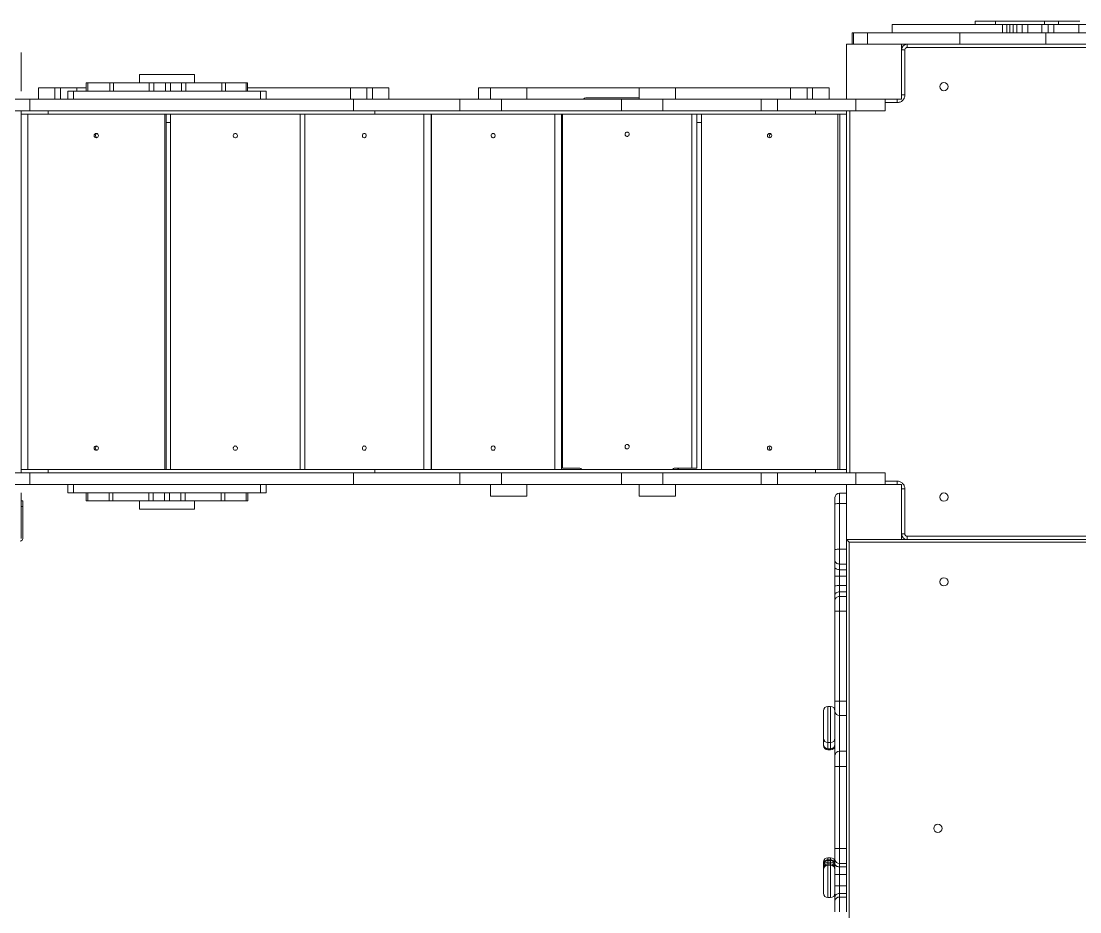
# Model space of a CAD drawing. Header units: millimetres. Extents: x -9110 to 8278, y -6387 to 5914.
# Drawn here: x 369 to 2293, y 327 to 1946 of the extents above; entities that cross this region are included whole.
import ezdxf

# ---------------------------------------------------------------- set-up
doc = ezdxf.new("R2010")
doc.units = ezdxf.units.MM
doc.layers.add('DIKOM_ОБЪЕКТ', color=7, linetype='Continuous')

msp = doc.modelspace()

# ---------------------------------------------------------------- linework, layer by layer
at = {"layer": 'DIKOM_ОБЪЕКТ', "color": 7, "linetype": 'Continuous', "lineweight": 15}
for p, q in [((2102.711, 1945.969), (2102.711, 1939.968)), ((2139.415, 1945.969), (2102.711, 1945.969)), ((2139.415, 1945.969), (2228.753, 1945.969)), ((2139.415, 1939.968), (2139.415, 1945.969)), ((2254.012, 1945.969), (2228.753, 1945.969)), ((2228.753, 1945.969), (2228.753, 1939.968)), ((2254.012, 1945.969), (2292.711, 1945.969)), ((2254.012, 1939.968), (2254.012, 1945.969)), ((1878.752, 1924.968), (1878.752, 1903.968)), ((1881.409, 1924.968), (1878.752, 1924.968)), ((1881.409, 1924.968), (1881.409, 1903.968)), ((1907.102, 1924.968), (1881.409, 1924.968)), ((1907.102, 1903.968), (1907.102, 1924.968)), ((1907.102, 1924.968), (2074.797, 1924.968)), ((1951.654, 1924.968), (1951.654, 1939.968)), ((2152.054, 1939.968), (1951.654, 1939.968)), ((2074.797, 1924.968), (2074.797, 1903.968)), ((2074.797, 1924.968), (2231.005, 1924.968)), ((2152.054, 1924.968), (2152.054, 1939.968)), ((2152.054, 1939.968), (2159.754, 1939.968)), ((2159.754, 1939.968), (2159.754, 1924.968)), ((2159.754, 1939.968), (2165.274, 1939.968)), ((2165.274, 1939.968), (2165.274, 1924.968)), ((2171.502, 1939.968), (2165.274, 1939.968)), ((2171.502, 1924.968), (2171.502, 1939.968)), ((2178.111, 1939.968), (2171.502, 1939.968)), ((2178.111, 1924.968), (2178.111, 1939.968)), ((2187.637, 1939.968), (2178.111, 1939.968)), ((2187.637, 1924.968), (2187.637, 1939.968)), ((2198.277, 1939.968), (2187.637, 1939.968)), ((2198.277, 1924.968), (2198.277, 1939.968)), ((2223.47, 1939.968), (2198.277, 1939.968)), ((2223.47, 1924.968), (2223.47, 1939.968)), ((2223.47, 1939.968), (2235.416, 1939.968)), ((2231.005, 1924.968), (2231.005, 1903.968)), ((2730.969, 1924.968), (2231.005, 1924.968)), ((2235.416, 1939.968), (2235.416, 1924.968)), ((2235.416, 1939.968), (2245.188, 1939.968)), ((2245.188, 1939.968), (2245.188, 1924.968)), ((2290.691, 1939.968), (2245.188, 1939.968)), ((2290.691, 1924.968), (2290.691, 1939.968)), ((2325.102, 1939.968), (2290.691, 1939.968)), ((368.752, 1818.968), (368.752, 1888.968)), ((1868.752, 1903.968), (1868.752, 1803.968)), ((1968.752, 1903.968), (1868.752, 1903.968)), ((2074.797, 1903.968), (1968.752, 1903.968)), ((1968.752, 1803.968), (1968.752, 1903.968)), ((1974.752, 1893.968), (1968.752, 1893.968)), ((1974.752, 1893.968), (1974.752, 1811.968)), ((1978.752, 1897.968), (1978.752, 1903.968)), ((2658.752, 1897.968), (1978.752, 1897.968)), ((2231.005, 1903.968), (2074.797, 1903.968)), ((2730.969, 1903.968), (2231.005, 1903.968)), ((583.751, 1848.968), (583.751, 1833.969)), ((683.751, 1848.968), (583.751, 1848.968)), ((683.751, 1833.969), (683.751, 1848.968)), ((487.133, 1833.969), (487.133, 1818.968)), ((490.04, 1833.969), (487.133, 1833.969)), ((490.04, 1833.969), (490.04, 1818.968)), ((529.942, 1833.969), (490.04, 1833.969)), ((529.942, 1833.969), (529.942, 1818.968)), ((536.673, 1833.969), (529.942, 1833.969)), ((536.673, 1833.969), (536.673, 1818.968)), ((601.454, 1833.969), (536.673, 1833.969)), ((601.454, 1818.968), (601.454, 1833.969)), ((601.454, 1833.969), (609.57, 1833.969)), ((609.57, 1833.969), (609.57, 1818.968)), ((631.149, 1833.969), (609.57, 1833.969)), ((631.149, 1833.969), (631.149, 1818.968)), ((640.173, 1833.969), (631.149, 1833.969)), ((640.173, 1833.969), (640.173, 1818.968)), ((659.849, 1833.969), (640.173, 1833.969)), ((659.849, 1818.968), (659.849, 1833.969)), ((659.849, 1833.969), (667.876, 1833.969)), ((667.876, 1833.969), (667.876, 1818.968)), ((733.616, 1833.969), (667.876, 1833.969)), ((733.616, 1833.969), (733.616, 1818.968)), ((740.221, 1833.969), (733.616, 1833.969)), ((740.221, 1818.968), (740.221, 1833.969)), ((777.583, 1833.969), (740.221, 1833.969)), ((777.583, 1833.969), (777.583, 1818.968)), ((780.37, 1833.969), (777.583, 1833.969)), ((780.37, 1818.968), (780.37, 1833.969)), ((400.162, 1824.968), (400.162, 1803.968)), ((430.162, 1824.968), (400.162, 1824.968)), ((430.162, 1803.968), (430.162, 1824.968)), ((440.218, 1824.968), (430.162, 1824.968)), ((440.218, 1824.968), (440.218, 1803.968)), ((470.045, 1824.968), (440.218, 1824.968)), ((453.751, 1803.968), (453.751, 1818.968)), ((453.751, 1818.968), (453.753, 1818.968)), ((453.753, 1818.968), (453.753, 1803.968)), ((463.753, 1818.968), (453.753, 1818.968)), ((463.753, 1803.968), (463.753, 1818.968)), ((463.753, 1818.968), (803.753, 1818.968)), ((487.133, 1824.968), (470.045, 1824.968)), ((470.045, 1818.968), (470.045, 1824.968)), ((967.167, 1824.968), (780.37, 1824.968)), ((803.753, 1818.968), (803.753, 1803.968)), ((813.753, 1818.968), (803.753, 1818.968)), ((813.753, 1803.968), (813.753, 1818.968)), ((967.167, 1824.968), (967.167, 1803.968)), ((996.994, 1824.968), (967.167, 1824.968)), ((996.994, 1803.968), (996.994, 1824.968)), ((1007.05, 1824.968), (996.994, 1824.968)), ((1007.05, 1824.968), (1007.05, 1803.968)), ((1037.05, 1824.968), (1007.05, 1824.968)), ((1037.05, 1803.968), (1037.05, 1824.968)), ((1200.162, 1824.968), (1200.162, 1803.968)), ((1221.752, 1824.968), (1200.162, 1824.968)), ((1221.752, 1824.968), (1221.752, 1803.968)), ((1287.752, 1824.968), (1221.752, 1824.968)), ((1491.752, 1824.968), (1287.752, 1824.968)), ((1287.752, 1803.968), (1287.752, 1824.968)), ((1491.752, 1824.968), (1491.752, 1803.968)), ((1557.752, 1824.968), (1491.752, 1824.968)), ((1767.167, 1824.968), (1557.752, 1824.968)), ((1557.752, 1803.968), (1557.752, 1824.968)), ((1767.167, 1824.968), (1767.167, 1803.968)), ((1796.994, 1824.968), (1767.167, 1824.968)), ((1796.994, 1803.968), (1796.994, 1824.968)), ((1807.05, 1824.968), (1796.994, 1824.968)), ((1807.05, 1824.968), (1807.05, 1803.968)), ((1837.05, 1824.968), (1807.05, 1824.968)), ((1837.05, 1803.968), (1837.05, 1824.968)), ((1974.752, 1811.968), (1968.752, 1811.968)), ((384.497, 1803.968), (353.752, 1803.968)), ((384.497, 1782.968), (384.497, 1803.968)), ((972.899, 1803.968), (384.497, 1803.968)), ((972.899, 1803.968), (972.899, 1782.968)), ((1165.841, 1803.968), (972.899, 1803.968)), ((1165.841, 1782.968), (1165.841, 1803.968)), ((1241.441, 1803.968), (1165.841, 1803.968)), ((1241.441, 1803.968), (1241.441, 1782.968)), ((1459.561, 1803.968), (1241.441, 1803.968)), ((1491.752, 1806.518), (1394.754, 1806.518)), ((1459.561, 1782.968), (1459.561, 1803.968)), ((1535.161, 1803.968), (1459.561, 1803.968)), ((1535.161, 1803.968), (1535.161, 1782.968)), ((1713.885, 1803.968), (1535.161, 1803.968)), ((1713.885, 1782.968), (1713.885, 1803.968)), ((1743.243, 1803.968), (1713.885, 1803.968)), ((1743.243, 1803.968), (1743.243, 1782.968)), ((1868.752, 1803.968), (1743.243, 1803.968)), ((1868.752, 1803.968), (1968.752, 1803.968)), ((1885.727, 1782.968), (1885.727, 1803.968)), ((1938.752, 1782.968), (1938.752, 1803.968)), ((1960.752, 1797.969), (1938.752, 1797.969)), ((1960.752, 1803.968), (1960.752, 1797.969)), ((384.497, 1782.968), (318.752, 1782.968)), ((368.752, 1782.968), (368.752, 1776.968)), ((417.915, 1776.968), (368.752, 1776.968)), ((368.752, 1130.968), (368.752, 1776.968)), ((380.73, 1776.968), (380.73, 1130.968)), ((972.899, 1782.968), (384.497, 1782.968)), ((417.915, 1776.968), (417.915, 1782.968)), ((1011.615, 1776.968), (417.915, 1776.968)), ((629.871, 1130.968), (629.871, 1776.968)), ((632.108, 1776.968), (632.108, 1130.968)), ((640.062, 1776.968), (640.062, 1130.968)), ((875.846, 1130.968), (875.846, 1776.968)), ((884.058, 1776.968), (884.058, 1130.968)), ((972.899, 1782.968), (1165.841, 1782.968)), ((1011.615, 1782.968), (1011.615, 1776.968)), ((1812.174, 1776.968), (1011.615, 1776.968)), ((1100.565, 1130.968), (1100.565, 1776.968)), ((1114.065, 1776.968), (1114.065, 1130.968)), ((1114.35, 1776.968), (1114.35, 1130.968)), ((1241.441, 1782.968), (1165.841, 1782.968)), ((1241.441, 1782.968), (1459.561, 1782.968)), ((1338.665, 1130.968), (1338.665, 1776.968)), ((1350.586, 1776.968), (1350.586, 1130.968)), ((1352.468, 1776.968), (1352.468, 1133.518)), ((1535.161, 1782.968), (1459.561, 1782.968)), ((1535.161, 1782.968), (1713.885, 1782.968)), ((1587.391, 1133.518), (1587.391, 1776.968)), ((1596.626, 1776.968), (1596.626, 1133.518)), ((1604.981, 1776.968), (1604.981, 1130.968)), ((1743.243, 1782.968), (1713.885, 1782.968)), ((1743.243, 1782.968), (1885.727, 1782.968)), ((1812.174, 1776.968), (1812.174, 1782.968)), ((1868.752, 1776.968), (1812.174, 1776.968)), ((1852.866, 1130.968), (1852.866, 1776.968)), ((1856.37, 1776.968), (1856.37, 1130.968)), ((1868.752, 1776.968), (1868.752, 1782.968)), ((1868.752, 1776.968), (1868.752, 1130.968)), ((1874.752, 1782.968), (1874.752, 1124.968)), ((1885.727, 1782.968), (1938.752, 1782.968)), ((640.062, 1761.969), (632.108, 1761.969)), ((1352.468, 1761.969), (1350.586, 1761.969)), ((1604.981, 1761.969), (1596.626, 1761.969)), ((384.497, 1124.968), (318.752, 1124.968)), ((368.752, 1130.968), (368.752, 1124.968)), ((417.915, 1130.968), (368.752, 1130.968)), ((384.497, 1103.968), (384.497, 1124.968)), ((972.899, 1124.968), (384.497, 1124.968)), ((417.915, 1130.968), (1011.615, 1130.968)), ((417.915, 1124.968), (417.915, 1130.968)), ((972.899, 1124.968), (972.899, 1103.968)), ((1165.841, 1124.968), (972.899, 1124.968)), ((1011.615, 1130.968), (1011.615, 1124.968)), ((1812.174, 1130.968), (1011.615, 1130.968)), ((1165.841, 1103.968), (1165.841, 1124.968)), ((1241.441, 1124.968), (1165.841, 1124.968)), ((1241.441, 1124.968), (1241.441, 1103.968)), ((1459.561, 1124.968), (1241.441, 1124.968)), ((1352.468, 1133.518), (1382.538, 1133.518)), ((1459.561, 1103.968), (1459.561, 1124.968)), ((1535.161, 1124.968), (1459.561, 1124.968)), ((1535.161, 1124.968), (1535.161, 1103.968)), ((1713.885, 1124.968), (1535.161, 1124.968)), ((1557.321, 1133.518), (1587.391, 1133.518)), ((1587.391, 1133.518), (1596.626, 1133.518)), ((1713.885, 1103.968), (1713.885, 1124.968)), ((1743.243, 1124.968), (1713.885, 1124.968)), ((1743.243, 1124.968), (1743.243, 1103.968)), ((1885.727, 1124.968), (1743.243, 1124.968)), ((1868.752, 1130.968), (1812.174, 1130.968)), ((1812.174, 1124.968), (1812.174, 1130.968)), ((1868.752, 1124.968), (1868.752, 1130.968)), ((1885.727, 1103.968), (1885.727, 1124.968)), ((1938.752, 1124.968), (1885.727, 1124.968)), ((1938.752, 1103.968), (1938.752, 1124.968)), ((384.497, 1103.968), (353.752, 1103.968)), ((972.899, 1103.968), (384.497, 1103.968)), ((453.751, 1088.968), (453.751, 1103.968)), ((453.753, 1103.968), (453.753, 1088.968)), ((463.753, 1088.968), (463.753, 1103.968)), ((803.753, 1103.968), (803.753, 1088.968)), ((813.753, 1088.968), (813.753, 1103.968)), ((972.899, 1103.968), (1165.841, 1103.968)), ((1241.441, 1103.968), (1165.841, 1103.968)), ((1221.752, 1103.968), (1221.752, 1082.968)), ((1241.441, 1103.968), (1459.561, 1103.968)), ((1287.752, 1082.968), (1287.752, 1103.968)), ((1535.161, 1103.968), (1459.561, 1103.968)), ((1491.752, 1103.968), (1491.752, 1082.968)), ((1535.161, 1103.968), (1713.885, 1103.968)), ((1557.752, 1082.968), (1557.752, 1103.968)), ((1743.243, 1103.968), (1713.885, 1103.968)), ((1743.243, 1103.968), (1868.752, 1103.968)), ((1868.752, 1103.968), (1868.752, 1003.968)), ((1968.752, 1103.968), (1868.752, 1103.968)), ((1938.752, 1109.968), (1960.752, 1109.968)), ((1960.752, 1109.968), (1960.752, 1103.968)), ((1968.752, 1003.968), (1968.752, 1103.968)), ((368.752, 1018.968), (368.752, 1088.968)), ((453.753, 1088.968), (453.751, 1088.968)), ((463.753, 1088.968), (453.753, 1088.968)), ((803.753, 1088.968), (463.753, 1088.968)), ((487.121, 1088.968), (487.121, 1073.968)), ((489.967, 1073.968), (489.967, 1088.968)), ((528.603, 1088.968), (528.603, 1073.968)), ((535.271, 1073.968), (535.271, 1088.968)), ((600.537, 1073.968), (600.537, 1088.968)), ((608.61, 1088.968), (608.61, 1073.968)), ((629.239, 1073.968), (629.239, 1088.968)), ((638.264, 1073.968), (638.264, 1088.968)), ((658.893, 1073.968), (658.893, 1088.968)), ((666.965, 1088.968), (666.965, 1073.968)), ((732.231, 1073.968), (732.231, 1088.968)), ((738.9, 1073.968), (738.9, 1088.968)), ((777.536, 1073.968), (777.536, 1088.968)), ((780.382, 1073.968), (780.382, 1088.968)), ((813.753, 1088.968), (803.753, 1088.968)), ((1287.752, 1082.968), (1221.752, 1082.968)), ((1557.752, 1082.968), (1491.752, 1082.968)), ((1855.752, 1087.968), (1855.752, 1069.12)), ((1868.752, 1087.968), (1855.752, 1087.968)), ((1974.752, 1095.968), (1968.752, 1095.968)), ((1974.752, 1095.968), (1974.752, 1013.968)), ((371.752, 1073.968), (368.752, 1073.968)), ((371.752, 1063.968), (368.752, 1063.968)), ((371.752, 1063.968), (371.752, 1073.968)), ((371.752, 1005.968), (371.752, 1063.968)), ((487.121, 1073.968), (489.967, 1073.968)), ((489.967, 1073.968), (528.603, 1073.968)), ((528.603, 1073.968), (535.271, 1073.968)), ((535.271, 1073.968), (600.537, 1073.968)), ((583.751, 1073.968), (583.751, 1058.968)), ((583.751, 1058.968), (683.751, 1058.968)), ((608.61, 1073.968), (600.537, 1073.968)), ((608.61, 1073.968), (629.239, 1073.968)), ((629.239, 1073.968), (638.264, 1073.968)), ((638.264, 1073.968), (658.893, 1073.968)), ((666.965, 1073.968), (658.893, 1073.968)), ((666.965, 1073.968), (732.231, 1073.968)), ((683.751, 1058.968), (683.751, 1073.968)), ((732.231, 1073.968), (738.9, 1073.968)), ((738.9, 1073.968), (777.536, 1073.968)), ((777.536, 1073.968), (780.382, 1073.968)), ((1847.752, 1068.659), (1847.752, 985.683)), ((1855.752, 1069.12), (1868.752, 1069.12)), ((1855.752, 986.143), (1855.752, 1069.12)), ((368.752, 1018.968), (368.752, 1005.968)), ((1868.752, 986.143), (1868.752, 1003.968)), ((1868.752, 1003.968), (1968.752, 1003.968)), ((1974.752, 1013.968), (1968.752, 1013.968)), ((2668.752, 1003.968), (1968.752, 1003.968)), ((1978.752, 1009.968), (2658.752, 1009.968)), ((1978.752, 1009.968), (1978.752, 1003.968)), ((1855.752, 986.143), (1855.752, 959.284)), ((1868.752, 986.143), (1855.752, 986.143)), ((1868.752, 959.284), (1868.752, 986.143)), ((1873.752, -491.032), (1873.752, 998.968)), ((1873.752, 998.968), (2669.422, 998.968)), ((1855.752, 959.284), (1868.752, 959.284)), ((1855.752, 949.065), (1855.752, 959.284)), ((1868.752, 949.065), (1855.752, 949.065)), ((1855.752, 937.391), (1855.752, 949.065)), ((1868.752, 949.065), (1868.752, 959.284)), ((1868.752, 937.391), (1868.752, 949.065)), ((1847.752, 937.088), (1847.752, 919.787)), ((1868.752, 937.391), (1855.752, 937.391)), ((1855.752, 920.09), (1855.752, 937.391)), ((1868.752, 920.09), (1868.752, 937.391)), ((1855.752, 908.695), (1855.752, 920.09)), ((1868.752, 920.09), (1855.752, 920.09)), ((1855.752, 900.34), (1855.752, 908.695)), ((1868.752, 908.695), (1855.752, 908.695)), ((1868.752, 908.695), (1868.752, 920.09)), ((1868.752, 900.34), (1868.752, 908.695)), ((1855.752, 900.34), (1855.752, 873.506)), ((1868.752, 900.34), (1855.752, 900.34)), ((1868.752, 873.506), (1868.752, 900.34)), ((1847.752, 873.891), (1847.752, 710.347)), ((1855.752, 873.506), (1868.752, 873.506)), ((1855.752, 709.962), (1855.752, 873.506)), ((1868.752, 709.962), (1868.752, 873.506)), ((1839.752, 700.702), (1834.752, 700.702)), ((1834.752, 700.702), (1834.752, 634.748)), ((1839.752, 700.702), (1839.752, 634.748)), ((1868.752, 709.962), (1855.752, 709.962)), ((1855.752, 709.962), (1855.752, 683.968)), ((1868.752, 683.968), (1868.752, 709.962)), ((1855.752, 683.968), (1868.752, 683.968)), ((1855.752, 618.986), (1855.752, 683.968)), ((1868.752, 618.986), (1868.752, 683.968)), ((1826.752, 631.767), (1826.752, 642.737)), ((1826.752, 629.839), (1826.752, 631.592)), ((1834.752, 634.748), (1839.752, 634.748)), ((1834.752, 623.778), (1834.752, 634.748)), ((1839.752, 623.778), (1834.752, 623.778)), ((1834.752, 623.778), (1834.752, 623.737)), ((1834.752, 623.737), (1839.752, 623.737)), ((1834.752, 621.85), (1834.752, 623.737)), ((1839.752, 621.85), (1834.752, 621.85)), ((1834.752, 621.85), (1834.752, 621.81)), ((1834.752, 621.81), (1839.752, 621.81)), ((1839.752, 634.748), (1839.752, 623.778)), ((1839.752, 623.778), (1839.752, 623.737)), ((1839.752, 623.737), (1839.752, 621.85)), ((1839.752, 621.85), (1839.752, 621.81)), ((1855.752, 618.986), (1855.752, 591.53)), ((1868.752, 618.986), (1855.752, 618.986)), ((1868.752, 591.53), (1868.752, 618.986)), ((1847.752, 591.315), (1847.752, 442.125)), ((1855.752, 442.34), (1855.752, 591.53)), ((1855.752, 591.53), (1868.752, 591.53)), ((1868.752, 442.34), (1868.752, 591.53)), ((1839.752, 425.658), (1834.752, 425.658)), ((1834.752, 425.658), (1834.752, 425.653)), ((1834.752, 421.995), (1834.752, 425.653)), ((1834.752, 425.653), (1839.752, 425.653)), ((1839.752, 425.658), (1839.752, 425.653)), ((1839.752, 425.653), (1839.752, 421.995)), ((1855.752, 442.34), (1855.752, 415.3)), ((1868.752, 442.34), (1855.752, 442.34)), ((1868.752, 415.3), (1868.752, 442.34)), ((1826.752, 413.996), (1826.752, 417.654)), ((1826.752, 409.972), (1826.752, 412.861)), ((1826.752, 404.023), (1826.752, 406.362)), ((1834.752, 421.995), (1834.752, 420.448)), ((1839.752, 421.995), (1834.752, 421.995)), ((1834.752, 420.448), (1839.752, 420.448)), ((1834.752, 417.558), (1834.752, 420.448)), ((1834.752, 414.361), (1834.752, 417.558)), ((1839.752, 417.558), (1834.752, 417.558)), ((1834.752, 412.022), (1834.752, 414.361)), ((1839.752, 414.361), (1834.752, 414.361)), ((1839.752, 412.022), (1834.752, 412.022)), ((1834.752, 412.022), (1834.752, 353.026)), ((1839.752, 421.995), (1839.752, 420.448)), ((1839.752, 420.448), (1839.752, 417.558)), ((1839.752, 417.558), (1839.752, 414.361)), ((1839.752, 414.361), (1839.752, 412.022)), ((1839.752, 412.022), (1839.752, 353.026)), ((1855.752, 415.3), (1868.752, 415.3)), ((1855.752, 408.965), (1855.752, 415.3)), ((1868.752, 408.965), (1855.752, 408.965)), ((1855.752, 395.095), (1855.752, 408.965)), ((1868.752, 408.965), (1868.752, 415.3)), ((1868.752, 395.095), (1868.752, 408.965)), ((1847.752, 395.095), (1855.752, 395.095)), ((1847.752, 395.095), (1847.752, 374.289)), ((1868.752, 395.095), (1855.752, 395.095)), ((1855.752, 374.289), (1855.752, 395.095)), ((1868.752, 374.289), (1868.752, 395.095)), ((1847.752, 374.289), (1855.752, 374.289)), ((1855.752, 360.419), (1855.752, 374.289)), ((1868.752, 374.289), (1855.752, 374.289)), ((1868.752, 360.419), (1868.752, 374.289)), ((1834.752, 353.026), (1839.752, 353.026)), ((1855.752, 354.078), (1855.752, 360.419)), ((1868.752, 360.419), (1855.752, 360.419)), ((1855.752, 354.078), (1855.752, 327.024)), ((1868.752, 354.078), (1855.752, 354.078)), ((1868.752, 354.078), (1868.752, 360.419)), ((1868.752, 327.024), (1868.752, 354.078))]:
    msp.add_line(p, q, dxfattribs=at)
at = {"layer": 'DIKOM_ОБЪЕКТ', "color": 7, "linetype": 'Continuous', "lineweight": 15, "flags": 128}
for points in [[(1557.752, 1804.954), (1558.246, 1804.295), (1558.435, 1803.968)], [(757.954, 1741.969), (759.066, 1741.791), (760.079, 1741.273), (760.904, 1740.462), (761.466, 1739.43), (761.716, 1738.267), (761.632, 1737.078), (761.221, 1735.968), (760.52, 1735.036), (759.591, 1734.365), (758.516, 1734.013), (757.392, 1734.013), (756.317, 1734.365), (755.388, 1735.036), (754.687, 1735.968), (754.276, 1737.078), (754.192, 1738.267), (754.443, 1739.43), (755.005, 1740.462), (755.829, 1741.273), (756.842, 1741.791), (757.954, 1741.969)], [(992.311, 1741.969), (993.333, 1741.791), (994.263, 1741.273), (995.02, 1740.462), (995.536, 1739.43), (995.766, 1738.267), (995.689, 1737.078), (995.311, 1735.968), (994.668, 1735.036), (993.814, 1734.365), (992.828, 1734.013), (991.795, 1734.013), (990.808, 1734.365), (989.955, 1735.036), (989.311, 1735.968), (988.934, 1737.078), (988.857, 1738.267), (989.087, 1739.43), (989.603, 1740.462), (990.36, 1741.273), (991.29, 1741.791), (992.311, 1741.969)], [(1226.508, 1741.969), (1227.566, 1741.791), (1228.529, 1741.273), (1229.314, 1740.462), (1229.849, 1739.43), (1230.087, 1738.267), (1230.007, 1737.078), (1229.616, 1735.968), (1228.949, 1735.036), (1228.065, 1734.365), (1227.043, 1734.013), (1225.973, 1734.013), (1224.95, 1734.365), (1224.066, 1735.036), (1223.399, 1735.968), (1223.009, 1737.078), (1222.929, 1738.267), (1223.167, 1739.43), (1223.702, 1740.462), (1224.486, 1741.273), (1225.45, 1741.791), (1226.508, 1741.969)], [(1469.93, 1744.518), (1471.037, 1744.34), (1472.047, 1743.822), (1472.868, 1743.012), (1473.428, 1741.979), (1473.678, 1740.816), (1473.594, 1739.628), (1473.185, 1738.518), (1472.486, 1737.585), (1471.56, 1736.914), (1470.49, 1736.562), (1469.369, 1736.562), (1468.299, 1736.914), (1467.373, 1737.585), (1466.674, 1738.518), (1466.265, 1739.628), (1466.181, 1740.816), (1466.431, 1741.979), (1466.991, 1743.012), (1467.812, 1743.822), (1468.822, 1744.34), (1469.93, 1744.518)], [(757.954, 1173.968), (759.066, 1173.791), (760.079, 1173.273), (760.904, 1172.462), (761.466, 1171.43), (761.716, 1170.267), (761.632, 1169.078), (761.221, 1167.968), (760.52, 1167.036), (759.591, 1166.365), (758.516, 1166.013), (757.392, 1166.013), (756.317, 1166.365), (755.388, 1167.036), (754.687, 1167.968), (754.276, 1169.078), (754.192, 1170.267), (754.443, 1171.43), (755.005, 1172.462), (755.829, 1173.273), (756.842, 1173.791), (757.954, 1173.968)], [(992.311, 1173.968), (993.333, 1173.791), (994.263, 1173.273), (995.02, 1172.462), (995.536, 1171.43), (995.766, 1170.267), (995.689, 1169.078), (995.311, 1167.968), (994.668, 1167.036), (993.814, 1166.365), (992.828, 1166.013), (991.795, 1166.013), (990.808, 1166.365), (989.955, 1167.036), (989.311, 1167.968), (988.934, 1169.078), (988.857, 1170.267), (989.087, 1171.43), (989.603, 1172.462), (990.36, 1173.273), (991.29, 1173.791), (992.311, 1173.968)], [(1226.508, 1173.968), (1227.566, 1173.791), (1228.529, 1173.273), (1229.314, 1172.462), (1229.849, 1171.43), (1230.087, 1170.267), (1230.007, 1169.078), (1229.616, 1167.968), (1228.949, 1167.036), (1228.065, 1166.365), (1227.043, 1166.013), (1225.973, 1166.013), (1224.95, 1166.365), (1224.066, 1167.036), (1223.399, 1167.968), (1223.009, 1169.078), (1222.929, 1170.267), (1223.167, 1171.43), (1223.702, 1172.462), (1224.486, 1173.273), (1225.45, 1173.791), (1226.508, 1173.968)], [(1469.93, 1176.518), (1471.037, 1176.34), (1472.047, 1175.823), (1472.868, 1175.012), (1473.428, 1173.979), (1473.678, 1172.817), (1473.594, 1171.628), (1473.185, 1170.518), (1472.486, 1169.585), (1471.56, 1168.914), (1470.49, 1168.562), (1469.369, 1168.562), (1468.299, 1168.914), (1467.373, 1169.585), (1466.674, 1170.518), (1466.265, 1171.628), (1466.181, 1172.817), (1466.431, 1173.979), (1466.991, 1175.012), (1467.812, 1175.823), (1468.822, 1176.34), (1469.93, 1176.518)], [(1873.752, 998.968), (1872.777, 999.944), (1871.839, 1000.882), (1870.974, 1001.746), (1870.216, 1002.504), (1869.595, 1003.126), (1869.133, 1003.588), (1868.848, 1003.872), (1868.752, 1003.968)], [(1847.752, 965.986), (1847.906, 964.678), (1848.361, 963.421), (1849.1, 962.262), (1850.095, 961.247), (1851.307, 960.413), (1852.691, 959.794), (1854.191, 959.413), (1855.752, 959.284)], [(1847.752, 953.431), (1847.906, 952.579), (1848.361, 951.76), (1849.1, 951.005), (1850.095, 950.343), (1851.307, 949.8), (1852.691, 949.397), (1854.191, 949.148), (1855.752, 949.065)], [(1847.752, 903.834), (1847.906, 904.782), (1848.361, 905.694), (1849.1, 906.535), (1850.095, 907.271), (1851.307, 907.876), (1852.691, 908.325), (1854.191, 908.602), (1855.752, 908.695)], [(1847.752, 893.57), (1847.906, 894.89), (1848.361, 896.161), (1849.1, 897.331), (1850.095, 898.357), (1851.307, 899.199), (1852.691, 899.825), (1854.191, 900.21), (1855.752, 900.34)], [(1847.752, 414.513), (1847.906, 413.431), (1848.361, 412.39), (1849.1, 411.431), (1850.095, 410.59), (1851.307, 409.9), (1852.691, 409.388), (1854.191, 409.072), (1855.752, 408.965)], [(1847.752, 354.871), (1847.906, 355.953), (1848.361, 356.994), (1849.1, 357.953), (1850.095, 358.794), (1851.307, 359.484), (1852.691, 359.997), (1854.191, 360.312), (1855.752, 360.419)]]:
    msp.add_lwpolyline(points, dxfattribs=at)
at = {"layer": 'DIKOM_ОБЪЕКТ', "color": 7, "linetype": 'Continuous', "lineweight": 15}
for centre, radius in [((2045.752, 1826.968), 7.5), ((505.303, 1737.978), 3.99), ((1728.93, 1737.992), 3.977), ((505.303, 1169.978), 3.99), ((1728.93, 1169.992), 3.977), ((2045.752, 1080.968), 7.5), ((2045.752, 926.968), 7.5), ((2034.752, 478.968), 7.5)]:
    msp.add_circle(centre, radius, dxfattribs=at)
for centre, radius, start, end in [((1978.752, 1893.968), 10, 90, 180), ((1394.824, 1801.841), 4.677, 90.857069, 152.944177), ((507.552, 1737.968), 4.003, 106.439177, 253.560823), ((1732.473, 1737.968), 4.013, 116.601829, 243.398171), ((507.551, 1169.968), 4.003, 106.436135, 253.563865), ((1732.473, 1169.968), 4.013, 116.600714, 243.399286), ((1382.47, 1126.157), 7.361, 40.816217, 89.469724), ((1557.379, 1126.179), 7.339, 90.453274, 139.261021), ((1566.624, 1126.157), 7.361, 90.530629, 139.183429), ((1855.752, 1079.968), 8, 90, 180), ((1853.759, 1034.04), 35.136, 86.747567, 99.843118), ((366.752, 1005.968), 5, 270, 0), ((1978.752, 1013.968), 10, 180, 270), ((1853.759, 951.064), 35.136, 86.747567, 99.843118), ((1853.754, 884.393), 53.036, 87.840803, 96.497707), ((1853.756, 867.064), 53.064, 87.843881, 96.496334), ((1853.755, 915.308), 41.85, 261.752508, 272.734665), ((1834.752, 692.702), 8, 90, 180), ((1839.752, 692.702), 8, 0, 90), ((1853.756, 751.786), 41.871, 261.755339, 272.731834), ((1855.425, 691.642), 7.681, 182.666758, 272.439102), ((1834.747, 642.742), 7.995, 180.040037, 270.038458), ((1839.757, 642.742), 7.995, 269.961436, 359.96007), ((1834.747, 631.773), 7.995, 180.039178, 270.039316), ((1834.752, 631.737), 8, 180, 270), ((1834.747, 629.845), 7.995, 180.040037, 270.038458), ((1834.752, 629.81), 8, 180, 270), ((1839.758, 631.773), 7.995, 269.960578, 359.960928), ((1839.752, 631.737), 8, 270, 0), ((1839.757, 629.845), 7.995, 269.961436, 359.96007), ((1839.752, 629.81), 8, 270, 0), ((1855.527, 611.21), 7.778, 88.340653, 178.238357), ((1853.754, 516.746), 74.811, 88.469501, 94.60164), ((1834.752, 417.658), 8, 90, 180), ((1834.751, 417.653), 7.999, 89.996288, 179.99528), ((1839.752, 417.658), 8, 0, 90), ((1839.753, 417.653), 7.999, 0.004613, 90.003818), ((1853.754, 367.566), 74.8, 88.469076, 94.602065), ((1834.751, 413.995), 7.999, 89.995681, 179.995887), ((1834.55, 412.649), 7.801, 88.519443, 178.439263), ((1834.55, 409.759), 7.801, 88.519443, 178.439263), ((1834.751, 406.362), 7.999, 89.996288, 179.99528), ((1834.751, 404.022), 7.999, 89.995681, 179.99546), ((1839.753, 413.995), 7.999, 0.004007, 90.004425), ((1839.922, 412.567), 7.883, 14.555325, 91.234712), ((1839.954, 409.76), 7.801, 1.560629, 91.480664), ((1839.753, 406.362), 7.999, 0.004613, 90.003818), ((1839.753, 404.022), 7.999, 0.004434, 90.004425), ((1855.282, 422.834), 7.549, 184.086895, 273.57295), ((1834.752, 361.026), 8, 180, 270), ((1839.752, 361.026), 8, 270, 0), ((1855.282, 346.543), 7.549, 86.431682, 175.920566)]:
    msp.add_arc(centre, radius, start, end, dxfattribs=at)
for points, knots in [([(1978.752, 1897.968), (1978.249, 1897.915), (1977.475, 1897.833), (1976.544, 1897.334), (1975.903, 1896.818), (1975.386, 1896.177), (1974.888, 1895.246), (1974.805, 1894.472), (1974.752, 1893.968)], [0, 0, 0, 0, 0.2394601, 0.3683695, 0.5000065, 0.63165872, 0.76056245, 1, 1, 1, 1]), ([(1974.752, 1811.968), (1974.707, 1811.115), (1974.613, 1809.356), (1973.834, 1806.746), (1972.542, 1804.237), (1970.722, 1801.999), (1968.483, 1800.178), (1965.974, 1798.886), (1963.365, 1798.107), (1961.606, 1798.014), (1960.752, 1797.969)], [0, 0, 0, 0, 0.11651662, 0.24001477, 0.36863733, 0.50000292, 0.63136115, 0.75999112, 0.88348453, 1, 1, 1, 1]), ([(1960.752, 1109.968), (1961.606, 1109.923), (1963.365, 1109.829), (1965.974, 1109.051), (1968.483, 1107.759), (1970.721, 1105.938), (1972.543, 1103.7), (1973.834, 1101.19), (1974.613, 1098.581), (1974.707, 1096.822), (1974.752, 1095.968)], [0, 0, 0, 0, 0.11651604, 0.24001104, 0.3686386, 0.50000035, 0.6313576, 0.75998506, 0.8834833, 1, 1, 1, 1]), ([(1847.752, 1079.968), (1847.752, 1079.932), (1847.752, 1079.857), (1847.752, 1079.234), (1847.752, 1078.204), (1847.752, 1076.751), (1847.752, 1074.96), (1847.752, 1072.938), (1847.752, 1070.815), (1847.752, 1069.365), (1847.752, 1068.659)], [0, 0, 0, 0, 0.11712366, 0.24074845, 0.36912758, 0.49999813, 0.6308815, 0.7592481, 0.88286834, 1, 1, 1, 1]), ([(1974.752, 1013.968), (1974.805, 1013.465), (1974.888, 1012.691), (1975.386, 1011.76), (1975.903, 1011.119), (1976.544, 1010.603), (1977.475, 1010.104), (1978.249, 1010.022), (1978.752, 1009.968)], [0, 0, 0, 0, 0.23945531, 0.36835854, 0.49999546, 0.63163195, 0.76054084, 1, 1, 1, 1]), ([(1847.752, 985.683), (1847.752, 984.736), (1847.752, 982.842), (1847.752, 979.994), (1847.752, 977.184), (1847.752, 974.467), (1847.752, 971.926), (1847.752, 969.646), (1847.752, 967.624), (1847.752, 966.532), (1847.752, 965.986)], [0, 0, 0, 0, 0.1228139, 0.24561738, 0.37223963, 0.49999844, 0.62775891, 0.75437698, 0.87719484, 1, 1, 1, 1]), ([(1847.752, 965.986), (1847.752, 965.135), (1847.752, 963.434), (1847.752, 960.41), (1847.752, 957.105), (1847.752, 954.655), (1847.752, 953.431)], [0, 0, 0, 0, 0.25000018, 0.50000025, 0.75000919, 1, 1, 1, 1]), ([(1847.752, 953.431), (1847.752, 952.2), (1847.752, 949.725), (1847.752, 945.635), (1847.752, 941.391), (1847.752, 938.517), (1847.752, 937.088)], [0, 0, 0, 0, 0.24851918, 0.49999855, 0.75148454, 1, 1, 1, 1]), ([(1847.752, 919.787), (1847.752, 918.363), (1847.752, 915.499), (1847.752, 911.333), (1847.752, 907.363), (1847.752, 905.006), (1847.752, 903.834)], [0, 0, 0, 0, 0.24851496, 0.50000092, 0.75148422, 1, 1, 1, 1]), ([(1847.752, 903.834), (1847.752, 901.872), (1847.752, 897.949), (1847.752, 895.029), (1847.752, 893.57)], [0, 0, 0, 0, 0.49999891, 1, 1, 1, 1]), ([(1847.752, 893.57), (1847.752, 893.04), (1847.752, 891.966), (1847.752, 889.965), (1847.752, 887.686), (1847.752, 885.149), (1847.752, 882.428), (1847.752, 879.61), (1847.752, 876.748), (1847.752, 874.843), (1847.752, 873.891)], [0, 0, 0, 0, 0.12116655, 0.24556239, 0.37220083, 0.49999773, 0.62779353, 0.75443506, 0.87722337, 1, 1, 1, 1]), ([(1847.752, 710.347), (1847.752, 709.37), (1847.752, 707.387), (1847.752, 704.458), (1847.752, 701.604), (1847.752, 698.918), (1847.752, 696.479), (1847.752, 694.366), (1847.752, 692.59), (1847.752, 691.716), (1847.752, 691.285)], [0, 0, 0, 0, 0.12080617, 0.24513613, 0.37193229, 0.49999887, 0.62806979, 0.75487161, 0.87919329, 1, 1, 1, 1]), ([(1847.752, 691.635), (1847.752, 691.983), (1847.752, 692.631), (1847.752, 692.621), (1847.752, 692.617)], [0, 0, 0, 0, 0.53729812, 1, 1, 1, 1]), ([(1826.752, 642.737), (1826.752, 642.897), (1826.752, 643.228), (1826.752, 644.581), (1826.752, 646.099), (1826.752, 647.969), (1826.752, 650.854), (1826.752, 654.336), (1826.752, 657.362), (1826.752, 660.435), (1826.752, 664.337), (1826.752, 669.018), (1826.752, 673.655), (1826.752, 677.441), (1826.752, 680.37), (1826.752, 683.216), (1826.752, 686.414), (1826.752, 688.949), (1826.752, 690.513), (1826.752, 691.711), (1826.752, 692.592), (1826.752, 692.61), (1826.752, 692.617)], [0, 0, 0, 0, 0.05922522, 0.12199761, 0.15472608, 0.18746264, 0.25423287, 0.32100378, 0.35373199, 0.38646871, 0.44924073, 0.50846658, 0.56768983, 0.63046323, 0.66319307, 0.69592793, 0.76269919, 0.82946795, 0.86219687, 0.89493415, 0.95770883, 1, 1, 1, 1]), ([(1847.752, 691.285), (1847.752, 690.378), (1847.752, 688.532), (1847.752, 684.72), (1847.752, 680.143), (1847.752, 674.842), (1847.752, 669.011), (1847.752, 662.855), (1847.752, 656.597), (1847.752, 650.36), (1847.752, 644.157), (1847.752, 638), (1847.752, 632.017), (1847.752, 626.427), (1847.752, 621.43), (1847.752, 617.206), (1847.752, 613.782), (1847.752, 612.218), (1847.752, 611.45)], [0, 0, 0, 0, 0.06006334, 0.12216974, 0.18571189, 0.24999876, 0.31428709, 0.37782939, 0.43993418, 0.49999946, 0.56006447, 0.62216857, 0.68571173, 0.74999837, 0.81428664, 0.8778299, 0.93993473, 1, 1, 1, 1]), ([(1847.752, 611.45), (1847.752, 611.053), (1847.752, 610.246), (1847.752, 608.474), (1847.752, 606.287), (1847.752, 603.697), (1847.752, 600.801), (1847.752, 597.703), (1847.752, 594.521), (1847.752, 592.372), (1847.752, 591.315)], [0, 0, 0, 0, 0.12004714, 0.24423971, 0.37136285, 0.49999968, 0.62863724, 0.75576022, 0.87995319, 1, 1, 1, 1]), ([(1847.752, 442.125), (1847.752, 441.157), (1847.752, 439.193), (1847.752, 436.253), (1847.752, 433.357), (1847.752, 430.592), (1847.752, 428.036), (1847.752, 425.771), (1847.752, 423.815), (1847.752, 422.798), (1847.752, 422.296)], [0, 0, 0, 0, 0.12091891, 0.24526745, 0.37202043, 0.50000163, 0.62798205, 0.75473098, 0.87908496, 1, 1, 1, 1]), ([(1826.752, 412.861), (1826.752, 413.177), (1826.752, 413.807), (1826.752, 413.933), (1826.752, 413.996)], [0, 0, 0, 0, 0.50000271, 1, 1, 1, 1]), ([(1826.752, 406.362), (1826.752, 406.476), (1826.752, 406.704), (1826.752, 407.916), (1826.752, 409.287), (1826.752, 409.972)], [0, 0, 0, 0, 0.33325347, 0.66673515, 1, 1, 1, 1]), ([(1847.752, 422.296), (1847.752, 421.188), (1847.752, 418.972), (1847.752, 415.999), (1847.752, 414.513)], [0, 0, 0, 0, 0.50000013, 1, 1, 1, 1]), ([(1847.752, 414.513), (1847.752, 413.17), (1847.752, 410.457), (1847.752, 405.62), (1847.752, 400.445), (1847.752, 396.867), (1847.752, 395.095)], [0, 0, 0, 0, 0.24769406, 0.50000005, 0.75230887, 1, 1, 1, 1]), ([(1826.752, 361.057), (1826.752, 361.102), (1826.752, 361.199), (1826.752, 362.301), (1826.752, 364.214), (1826.752, 366.951), (1826.752, 369.784), (1826.752, 372.287), (1826.752, 374.85), (1826.752, 378.144), (1826.752, 382.149), (1826.752, 386.167), (1826.752, 390.194), (1826.752, 394.081), (1826.752, 397.568), (1826.752, 399.952), (1826.752, 401.474), (1826.752, 402.691), (1826.752, 403.741), (1826.752, 403.931), (1826.752, 404.023)], [0, 0, 0, 0, 0.05299925, 0.11507879, 0.17974235, 0.24577593, 0.31181093, 0.3441795, 0.37655755, 0.43863851, 0.4972115, 0.55578433, 0.61786629, 0.68252945, 0.74856333, 0.81459911, 0.84696632, 0.87934285, 0.94142407, 1, 1, 1, 1]), ([(1847.752, 374.289), (1847.752, 372.517), (1847.752, 368.939), (1847.752, 363.764), (1847.752, 358.928), (1847.752, 356.215), (1847.752, 354.871)], [0, 0, 0, 0, 0.24768893, 0.50000099, 0.75230755, 1, 1, 1, 1]), ([(1847.752, 354.871), (1847.752, 353.383), (1847.752, 350.407), (1847.752, 348.189), (1847.752, 347.08)], [0, 0, 0, 0, 0.49999812, 1, 1, 1, 1]), ([(1847.752, 347.08), (1847.752, 346.578), (1847.752, 345.561), (1847.752, 343.604), (1847.752, 341.338), (1847.752, 338.781), (1847.752, 336.014), (1847.752, 333.116), (1847.752, 330.174), (1847.752, 328.209), (1847.752, 327.24)], [0, 0, 0, 0, 0.12091589, 0.24526704, 0.3720163, 0.4999993, 0.62798703, 0.7547394, 0.87908843, 1, 1, 1, 1])]:
    msp.add_open_spline(points, degree=3, knots=knots, dxfattribs=at)

doc.saveas('drawing.dxf')
